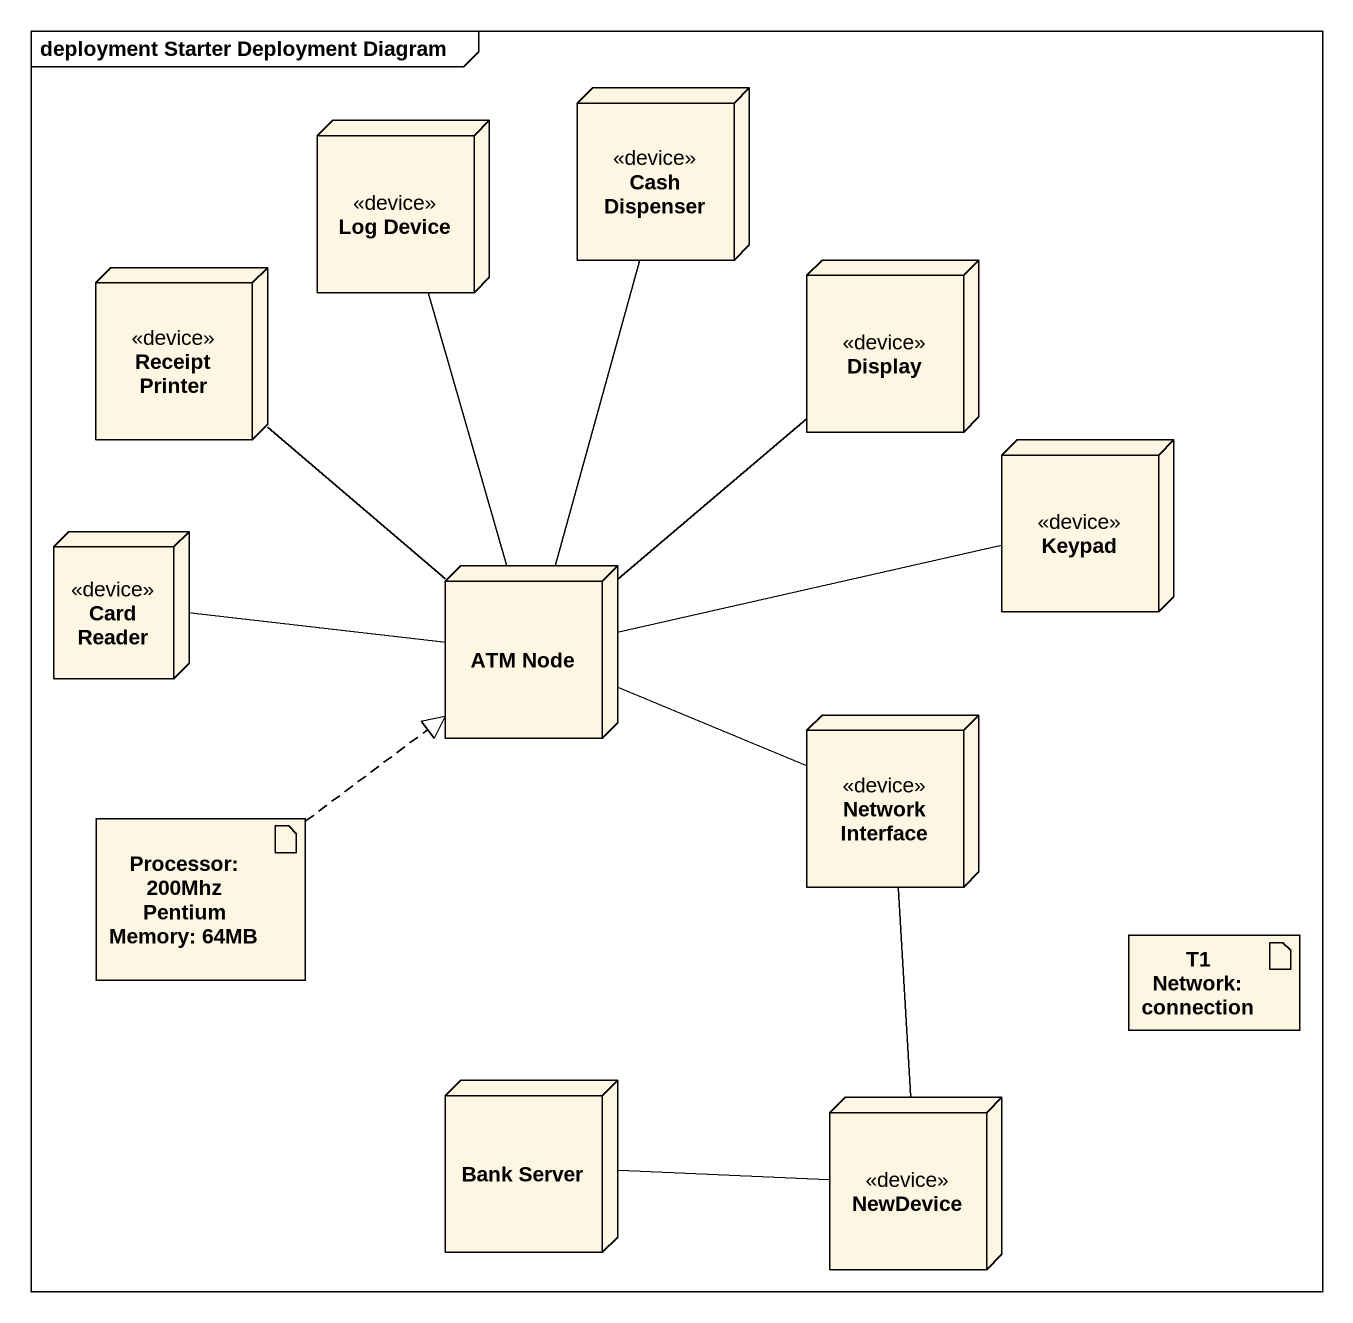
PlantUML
@startuml
mainframe deployment Starter Deployment Diagram
node "Log Device" as Log_Device <<device>>
node "Cash Dispenser" as Cash_Dispenser <<device>>
node "Receipt Printer" as Receipt_Printer <<device>>
node Display <<device>>
node Keypad <<device>>
node "Card Reader" as Card_Reader <<device>>
node "ATM Node" as ATM_Node
node "Network Interface" as Network_Interface <<device>>
artifact "Processor: 200Mhz Pentium Memory: 64MB" as Processor_200Mhz_Pentium
artifact "T1 Network: connection" as T1_Network_connection
node "Bank Server" as Bank_Server
node NewDevice <<device>>
Log_Device -- ATM_Node
Cash_Dispenser -- ATM_Node
Receipt_Printer -- ATM_Node
Display -- ATM_Node
Keypad -left- ATM_Node
Card_Reader -right- ATM_Node
Network_Interface -left- ATM_Node
Network_Interface -- NewDevice
Processor_200Mhz_Pentium .up.|> ATM_Node
NewDevice -left- Bank_Server
@enduml
